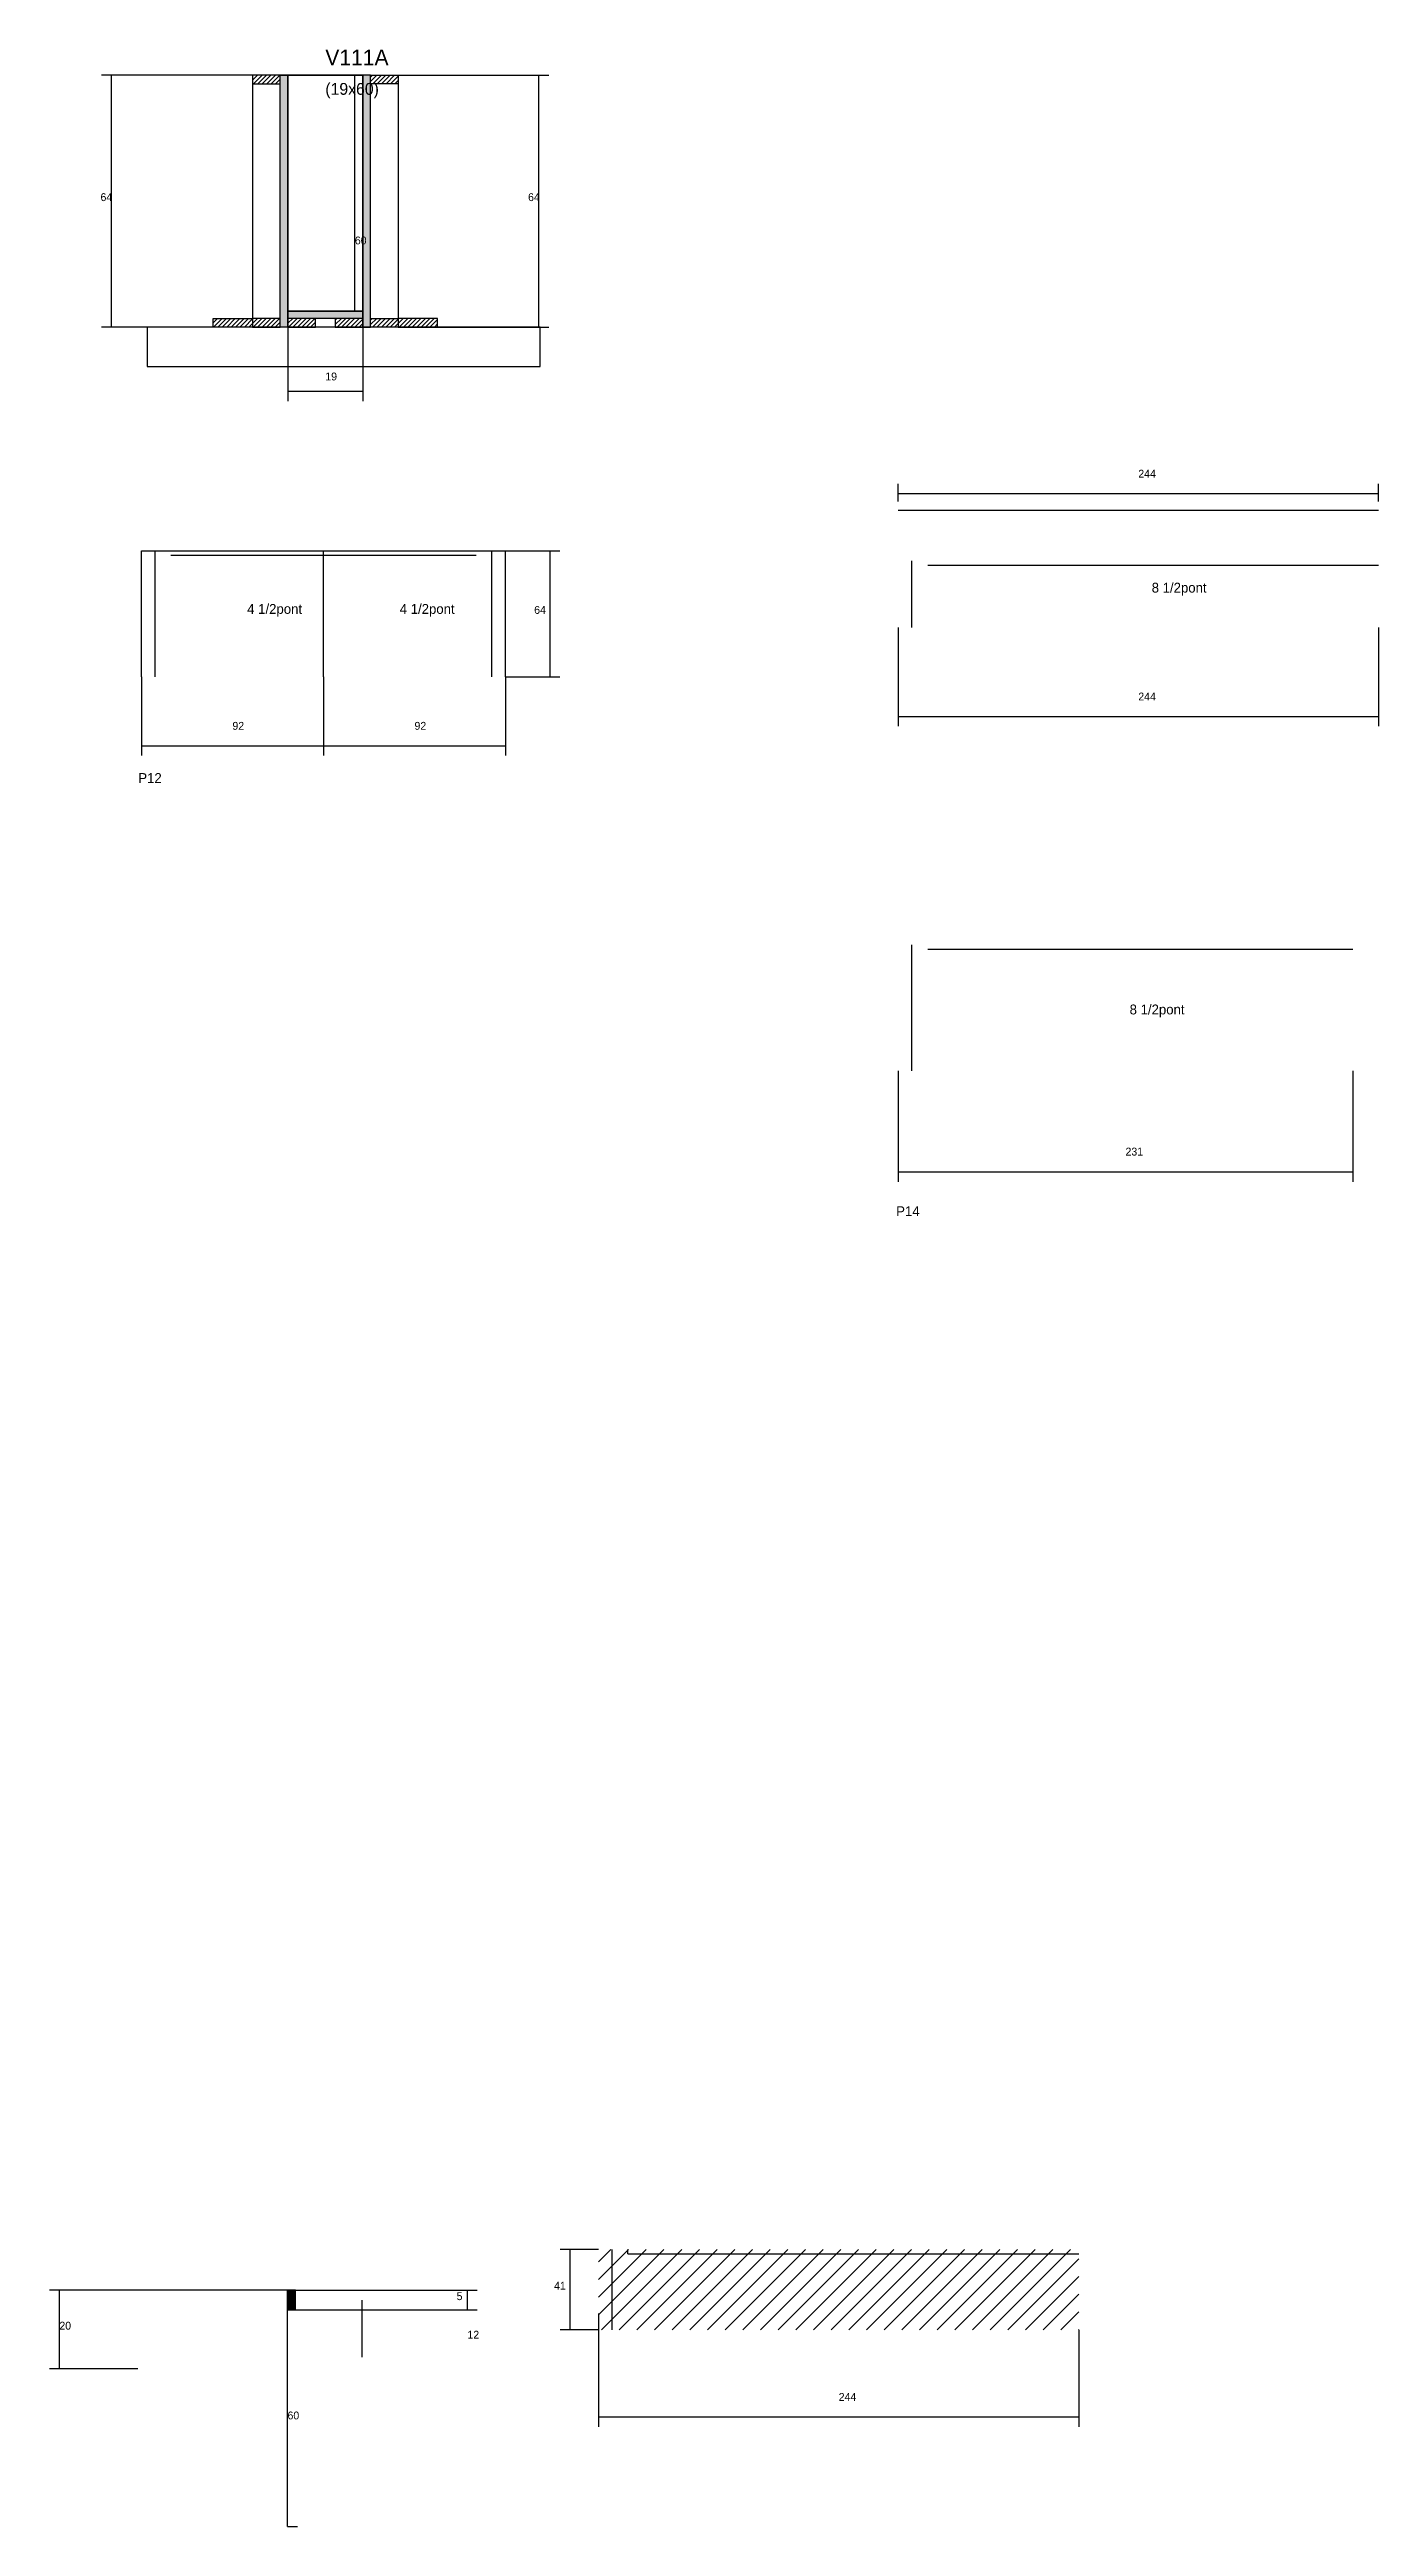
# Model space of a CAD drawing. Header units: metres. Extents: x 140466 to 142704, y 31923 to 33264.
# Drawn here: x 142029 to 142704, y 31923 to 33181 of the extents above; entities that cross this region are included whole.
import ezdxf

# ---------------------------------------------------------------- set-up
doc = ezdxf.new("R2010")
doc.units = ezdxf.units.M
for name, color, linetype in [('CONCRETO', 251, 'Continuous'), ('COTA', 4, 'Continuous'), ('Cota Seção (2x)', 4, 'Continuous'), ('Hachura', 253, 'Continuous'), ('Madeira', 126, 'Continuous'), ('NOMENCLATURA', 7, 'Continuous'), ('Painéis', 200, 'Continuous'), ('SARR_2.2x7', 40, 'Continuous'), ('SARR_EDITAR', 141, 'Continuous'), ('Texto Seção', 7, 'Continuous')]:
    doc.layers.add(name, color=color, linetype=linetype)

msp = doc.modelspace()

# ---------------------------------------------------------------- hatches: boundary and pattern name
at = {"layer": 'Hachura'}
h = msp.add_hatch(dxfattribs=at)
h.set_pattern_fill('ANSI31', scale=0.5)
h.paths.add_polyline_path([(142146, 33163.8), (142146, 33168.2), (142146, 33168.2), (142132, 33168.2), (142132, 33168.2), (142132, 33163.8), (142132, 33163.8), (142146, 33163.8)])
h = msp.add_hatch(color=8, dxfattribs=at)
h.dxf.hatch_style = 1
h.paths.add_polyline_path([(142146, 33168.2), (142150, 33168.2), (142150, 33168.2), (142150, 33040.2), (142150, 33040.2), (142146, 33040.2), (142146, 33040.2), (142146, 33168.2)])
h = msp.add_hatch(color=8, dxfattribs=at)
h.dxf.hatch_style = 1
h.paths.add_polyline_path([(142192, 33168.2), (142188, 33168.2), (142188, 33168.2), (142188, 33040.2), (142188, 33040.2), (142192, 33040.2), (142192, 33040.2), (142192, 33168.2)])
h = msp.add_hatch(dxfattribs=at)
h.set_pattern_fill('ANSI31', scale=0.5)
h.paths.add_polyline_path([(142192, 33163.8), (142192, 33168.2), (142192, 33168.2), (142206, 33168.2), (142206, 33168.2), (142206, 33163.8), (142206, 33163.8), (142192, 33163.8)])
h = msp.add_hatch(color=8, dxfattribs=at)
h.dxf.hatch_style = 1
h.paths.add_polyline_path([(142150, 33044.6), (142150, 33048.2), (142150, 33048.2), (142188, 33048.2), (142188, 33048.2), (142188, 33044.6), (142188, 33044.6), (142150, 33044.6)])
h = msp.add_hatch(dxfattribs=at)
h.set_pattern_fill('ANSI31', scale=0.5)
h.paths.add_polyline_path([(142112, 33040.2), (142112, 33044.6), (142112, 33044.6), (142132, 33044.6), (142132, 33044.6), (142132, 33040.2), (142132, 33040.2), (142112, 33040.2)])
h = msp.add_hatch(dxfattribs=at)
h.set_pattern_fill('ANSI31', scale=0.5)
h.paths.add_polyline_path([(142146, 33040.2), (142146, 33044.6), (142146, 33044.6), (142132, 33044.6), (142132, 33044.6), (142132, 33040.2), (142132, 33040.2), (142146, 33040.2)])
h = msp.add_hatch(dxfattribs=at)
h.set_pattern_fill('ANSI31', scale=0.5)
h.paths.add_polyline_path([(142164, 33040.2), (142164, 33044.6), (142164, 33044.6), (142150, 33044.6), (142150, 33044.6), (142150, 33040.2), (142150, 33040.2), (142164, 33040.2)])
h = msp.add_hatch(dxfattribs=at)
h.set_pattern_fill('ANSI31', scale=0.5)
h.paths.add_polyline_path([(142188, 33040.2), (142188, 33044.6), (142188, 33044.6), (142174, 33044.6), (142174, 33044.6), (142174, 33040.2), (142174, 33040.2), (142188, 33040.2)])
h = msp.add_hatch(dxfattribs=at)
h.set_pattern_fill('ANSI31', scale=0.5)
h.paths.add_polyline_path([(142192, 33040.2), (142192, 33044.6), (142192, 33044.6), (142206, 33044.6), (142206, 33044.6), (142206, 33040.2), (142206, 33040.2), (142192, 33040.2)])
h = msp.add_hatch(dxfattribs=at)
h.set_pattern_fill('ANSI31', scale=0.5)
h.paths.add_polyline_path([(142226, 33040.2), (142226, 33044.6), (142226, 33044.6), (142206, 33044.6), (142206, 33044.6), (142206, 33040.2), (142206, 33040.2), (142226, 33040.2)])
h = msp.add_hatch(dxfattribs=at)
h.set_pattern_fill('ANSI31', scale=2)
h.paths.add_polyline_path([(142551.8, 32022.7), (142551.8, 32063.5), (142307.8, 32063.5), (142307.8, 32022.7)])
h = msp.add_hatch(color=8, dxfattribs=at)
h.dxf.hatch_style = 1
h.paths.add_polyline_path([(142153.8, 32042.8), (142149.8, 32042.8), (142149.8, 32042.8), (142149.8, 32032.8), (142149.8, 32032.8), (142153.8, 32032.8), (142153.8, 32032.8), (142153.8, 32042.8)])

# ---------------------------------------------------------------- linework, layer by layer
at = {"layer": 'CONCRETO'}
for points in [[(142150, 33168.2), (142150, 33168.2), (142150, 33168.2), (142150, 33168.2), (142188, 33168.2), (142188, 33168.2), (142188, 33168.2), (142188, 33048.2), (142150, 33048.2), (142150, 33168.2)], [(142150, 33048.2), (142188, 33048.2), (142188, 33168.2), (142150, 33168.2)]]:
    msp.add_lwpolyline(points, close=True, dxfattribs=at)
msp.add_lwpolyline([(142149.8, 32032.8), (142149.8, 32042.8), (142149.8, 32042.8), (142149.8, 32042.8), (142111.8, 32042.8), (142073.8, 32042.8)], dxfattribs=at)
at = {"layer": 'COTA'}
for p, q in [((142150, 33168.2), (142055.3, 33168.2)), ((142060.3, 33040.2), (142060.3, 33168.2)), ((142206, 33168.2), (142282.5, 33168.2)), ((142277.5, 33040.2), (142277.5, 33168.2)), ((142112, 33040.2), (142055.3, 33040.2)), ((142150, 33044.6), (142150, 33002.6)), ((142188, 33044.6), (142188, 33002.6)), ((142226, 33040.2), (142282.5, 33040.2)), ((142150, 33007.6), (142188, 33007.6)), ((142460, 32951.6), (142460, 32960.6)), ((142704, 32951.6), (142704, 32960.6)), ((142460, 32955.6), (142704, 32955.6)), ((142260.6, 32926.5), (142288.2, 32926.5)), ((142283.2, 32862.5), (142283.2, 32926.5)), ((142460, 32887.6), (142460, 32837.4)), ((142704, 32887.6), (142704, 32837.4)), ((142075.6, 32862.5), (142075.6, 32822.5)), ((142168.1, 32862.5), (142168.1, 32822.5)), ((142260.6, 32862.5), (142288.2, 32862.5)), ((142460, 32842.4), (142704, 32842.4)), ((142075.6, 32827.5), (142168.1, 32827.5)), ((142460, 32662.3), (142460, 32606)), ((142691, 32662.3), (142691, 32606)), ((142460, 32611), (142691, 32611)), ((142307.8, 32063.5), (142288.3, 32063.5)), ((142293.3, 32022.7), (142293.3, 32063.5)), ((142073.8, 32042.8), (142028.9, 32042.8)), ((142033.9, 32002.8), (142033.9, 32042.8)), ((142153.8, 32042.8), (142246.2, 32042.8)), ((142241.2, 32032.8), (142241.2, 32042.8)), ((142153.8, 32032.8), (142153.8, 32037.8)), ((142153.8, 32032.8), (142187.8, 32032.8)), ((142153.8, 32032.8), (142246.2, 32032.8)), ((142187.8, 32008.8), (142187.8, 32037.8)), ((142307.8, 32031), (142307.8, 31973.5)), ((142307.8, 32022.7), (142288.3, 32022.7)), ((142551.8, 32022.7), (142551.8, 31973.5)), ((142073.8, 32002.8), (142028.9, 32002.8)), ((142307.8, 31978.5), (142551.8, 31978.5))]:
    msp.add_line(p, q, dxfattribs=at)
at = {"layer": 'Cota Seção (2x)'}
for p, q in [((142188, 33168.2), (142179, 33168.2)), ((142184, 33048.2), (142184, 33168.2)), ((142188, 33048.2), (142179, 33048.2)), ((142168.1, 32862.5), (142168.1, 32822.5)), ((142260.6, 32862.5), (142260.6, 32822.5)), ((142168.1, 32827.5), (142260.6, 32827.5)), ((142149.8, 31922.8), (142149.8, 32042.8)), ((142149.8, 32042.8), (142154.8, 32042.8)), ((142149.8, 31922.8), (142154.8, 31922.8))]:
    msp.add_line(p, q, dxfattribs=at)
at = {"layer": 'Madeira'}
for points in [[(142146, 33163.8), (142146, 33168.2), (142132, 33168.2), (142132, 33163.8)], [(142146, 33168.2), (142132, 33168.2), (142132, 33040.2), (142146, 33040.2)], [(142192, 33163.8), (142192, 33168.2), (142206, 33168.2), (142206, 33163.8)], [(142192, 33168.2), (142206, 33168.2), (142206, 33040.2), (142192, 33040.2)], [(142078.5, 33020.2), (142278.1, 33020.2), (142278.1, 33040.2), (142078.5, 33040.2)], [(142112, 33040.2), (142112, 33044.6), (142132, 33044.6), (142132, 33040.2)], [(142146, 33040.2), (142146, 33044.6), (142132, 33044.6), (142132, 33040.2)], [(142164, 33040.2), (142164, 33044.6), (142150, 33044.6), (142150, 33040.2)], [(142188, 33040.2), (142188, 33044.6), (142174, 33044.6), (142174, 33040.2)], [(142192, 33040.2), (142192, 33044.6), (142206, 33044.6), (142206, 33040.2)], [(142226, 33040.2), (142226, 33044.6), (142206, 33044.6), (142206, 33040.2)]]:
    msp.add_lwpolyline(points, close=True, dxfattribs=at)
at = {"layer": 'Painéis'}
for p, q in [((142150, 33040.2), (142150, 33168.2)), ((142188, 33040.2), (142188, 33168.2)), ((142150, 33048.2), (142188, 33048.2)), ((142150, 33044.6), (142150, 33048.2)), ((142188, 33044.6), (142188, 33048.2)), ((142075.6, 32926.5), (142260.6, 32926.5)), ((142075.6, 32862.5), (142075.6, 32926.5)), ((142168.1, 32862.5), (142168.1, 32926.5)), ((142260.6, 32862.5), (142260.6, 32926.5))]:
    msp.add_line(p, q, dxfattribs=at)
for points in [[(142146, 33168.2), (142150, 33168.2), (142150, 33040.2), (142146, 33040.2)], [(142192, 33168.2), (142188, 33168.2), (142188, 33040.2), (142192, 33040.2)], [(142150, 33044.6), (142150, 33048.2), (142188, 33048.2), (142188, 33044.6)], [(142153.8, 32042.8), (142149.8, 32042.8), (142149.8, 32032.8), (142153.8, 32032.8)]]:
    msp.add_lwpolyline(points, close=True, dxfattribs=at)
at = {"layer": 'SARR_2.2x7'}
for p, q in [((142082.6, 32862.5), (142082.6, 32926.5)), ((142090.6, 32924.3), (142168.1, 32924.3)), ((142168.1, 32924.3), (142245.6, 32924.3)), ((142253.6, 32862.5), (142253.6, 32926.5)), ((142467, 32887.6), (142467, 32921.4)), ((142475, 32919.2), (142704, 32919.2)), ((142467, 32662.3), (142467, 32726.3)), ((142475, 32724.1), (142691, 32724.1)), ((142314.7, 32022.7), (142314.7, 32063.5)), ((142322.7, 32061.3), (142322.7, 32063.5)), ((142322.7, 32061.3), (142551.8, 32061.3))]:
    msp.add_line(p, q, dxfattribs=at)
at = {"layer": 'SARR_EDITAR'}
msp.add_line((142460, 32947.1), (142704, 32947.1), dxfattribs=at)

# ---------------------------------------------------------------- texts
at = {"layer": 'COTA'}
for s, p in [('64', (142054.8, 33104.2)), ('64', (142272, 33104.2)), ('19', (142169, 33013.1)), ('244', (142582, 32963.7)), ('64', (142275.1, 32894.5)), ('244', (142582, 32850.5)), ('92', (142121.8, 32835.6)), ('231', (142575.5, 32619.3)), ('5', (142235.7, 32037.8)), ('41', (142285.2, 32043.1)), ('20', (142033.9, 32022.8)), ('12', (142241.2, 32018.2)), ('244', (142429.8, 31986.6))]:
    msp.add_text(s, height=4, dxfattribs=at).set_placement(p)
at = {"layer": 'Cota Seção (2x)'}
for s, p in [('60', (142184, 33082.2)), ('92', (142214.3, 32835.6)), ('60', (142149.8, 31977.2))]:
    msp.add_text(s, height=4, dxfattribs=at).set_placement(p)
at = {"layer": 'NOMENCLATURA'}
for s, p in [('8 1/2pont', (142588.8, 32905.3)), ('4 1/2pont', (142129.3, 32894.5)), ('4 1/2pont', (142206.8, 32894.5)), ('P12', (142074, 32808.6)), ('8 1/2pont', (142577.6, 32691)), ('P14', (142459, 32588.5))]:
    msp.add_text(s, height=5, dxfattribs=at).set_placement(p)
at = {"layer": 'Texto Seção'}
for s, height, p in [('V111A', 8, (142169, 33173.2)), ('(19x60)', 6, (142169, 33158.2))]:
    msp.add_text(s, height=height, dxfattribs=at).set_placement(p)

doc.saveas('drawing.dxf')
